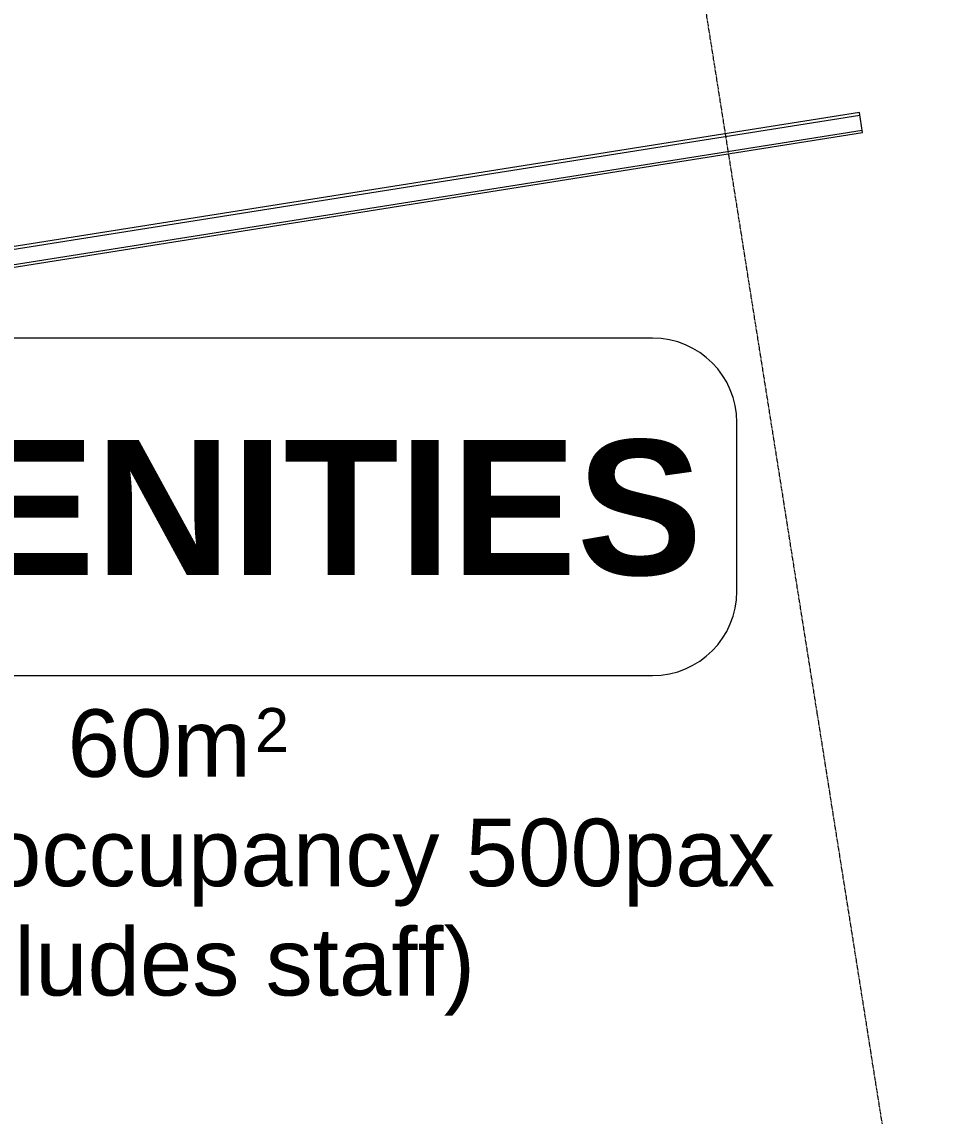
# Model space of a CAD drawing. Header units: millimetres. Extents: x -2612262 to -2065320, y 3717813 to 4283368.
# Drawn here: x -2318701 to -2313304, y 4027433 to 4033921 of the extents above; entities that cross this region are included whole.
import ezdxf

# ---------------------------------------------------------------- set-up
doc = ezdxf.new("R2010")
doc.units = ezdxf.units.MM
doc.linetypes.add('Aligning Line', pattern=[3.2004, 1.6002, -1.6002])
doc.linetypes.add('Grid Line', pattern=[21, 12, -3, 3, -3])
for name, color, linetype, lineweight in [('A-ANNO-DIMS', 211, 'Continuous', 5), ('A-ANNO-DIMS-200', 211, 'Continuous', 5), ('A-DETL', 90, 'Continuous', 18), ('A-WALL', 113, 'Continuous', 5), ('G-ANNO-REFR', 1, 'Aligning Line', 5), ('G-ANNO-TEXT', 231, 'Continuous', 5), ('S-GRID', 1, 'Continuous', 5)]:
    doc.layers.add(name, color=color, linetype=linetype, lineweight=lineweight)
doc.styles.add('Arial', font='arial.ttf', dxfattribs={"height": 500})
doc.styles.add('Arial_2', font='arial.ttf', dxfattribs={"height": 400})
doc.styles.add('Arial_5', font='arial.ttf', dxfattribs={"height": 259.956356})
doc.styles.add('Arial_B', font='arialbd.ttf', dxfattribs={"height": 800})
doc.dimstyles.new('2_5-Diagonal-_deg_-Decimal_O', dxfattribs={"dimscale": 304.8, "dimtxt": 510.1297, "dimasz": 0.984252, "dimexe": 0.656168, "dimexo": 0.0625, "dimgap": 0.984252, "dimtad": 1, "dimdec": 0, "dimzin": 0, "dimdsep": 46, "dimtxsty": 'Arial', "dimblk1": 'OBLIQUE', "dimblk2": 'OBLIQUE', "dimsah": 1, "dimcen": 0.09, "dimdle": 0.656168, "dimazin": 0, "dimtfac": 1, "dimtdec": 4, "dimtix": 1, "dimtmove": 0, "dimatfit": 3, "dimfxl": 3.28084, "dimfxlon": 1, "dimtvp": 1, "dimtfill": 1, "dimtolj": 1, "dimtzin": 0, "dimlwd": 15, "dimlwe": 15, "dimarcsym": 2})
picture_1 = doc.add_image_def('image1.jpg', size_in_pixel=(6528, 5638))

# ---------------------------------------------------------------- blocks, each defined once
blk = doc.blocks.new('DIMBLOCK1-GA - Part B')
at = {"layer": 'A-ANNO-DIMS-200', "lineweight": 15}
for p, q in [((-2327823, 4050069.3), (-2327873.5, 4050387.9)), ((-2327823, 4050069.3), (-2327698.4, 4050240.9)), ((-2327823, 4050069.3), (-2327947.7, 4049897.6)), ((-2327823, 4050069.3), (-2327823, 4050069.3)), ((-2327823, 4050069.3), (-2327791.7, 4049871.7)), ((-2337983.3, 4048155.4), (-2338052.2, 4048470.6)), ((-2337983.3, 4048155.4), (-2337868.8, 4048334)), ((-2337983.3, 4048155.4), (-2338097.8, 4047976.9)), ((-2337983.3, 4048155.4), (-2337940.6, 4047960.1))]:
    blk.add_line(p, q, dxfattribs=at)
for start, end in [(98.935842, 102.398894), (99.000328, 102.334407)]:
    blk.add_arc((-2300023.8, 3874558.4), 177698.8, start, end, dxfattribs=at)
at = {"layer": 'A-ANNO-DIMS-200', "color": 0, "lineweight": 15, "insert": (-2333894.9, 4049967.9), "char_height": 500, "width": 1958.898, "attachment_point": 1, "rotation": 10.66737, "line_spacing_factor": 0.941778, "style": 'Arial', "bg_fill": 3, "box_fill_scale": 1.25, "bg_fill_color": 256, "bg_fill_true_color": 13158600, "bg_fill_transparency": 0}
blk.add_mtext('3.33°', dxfattribs=at)
blk = doc.blocks.new('_Oblique')
at = {"color": 0, "linetype": 'ByBlock', "lineweight": -2}
blk.add_line((-0.5, -0.5), (0.5, 0.5), dxfattribs=at)
blk = doc.blocks.new('DIMBLOCK2-GA - Part B')
at = {"layer": 'A-ANNO-DIMS-200', "lineweight": 15}
for p, q in [((-2337980.3, 4048141.9), (-2338057.2, 4048493.2)), ((-2337980.3, 4048141.9), (-2337865.8, 4048320.4)), ((-2337980.3, 4048141.9), (-2338094.8, 4047963.3)), ((-2337980.3, 4048141.9), (-2337980.3, 4048141.9)), ((-2337980.3, 4048141.9), (-2337937.6, 4047946.5)), ((-2348008.1, 4045641.5), (-2348105.2, 4045987.8)), ((-2348008.1, 4045641.5), (-2347904.2, 4045826.4)), ((-2348008.1, 4045641.5), (-2348112, 4045456.6)), ((-2348008.1, 4045641.5), (-2347954.1, 4045448.9))]:
    blk.add_line(p, q, dxfattribs=at)
for start, end in [(102.269916, 105.731899), (102.334407, 105.667407)]:
    blk.add_arc((-2300023.8, 3874558.4), 177684.9, start, end, dxfattribs=at)
at = {"layer": 'A-ANNO-DIMS-200', "color": 0, "lineweight": 15, "insert": (-2344034, 4047688.1), "char_height": 500, "width": 1958.898, "attachment_point": 1, "rotation": 14.00091, "line_spacing_factor": 0.941778, "style": 'Arial', "bg_fill": 3, "box_fill_scale": 1.25, "bg_fill_color": 256, "bg_fill_true_color": 13158600, "bg_fill_transparency": 0}
blk.add_mtext('3.33°', dxfattribs=at)

msp = doc.modelspace()

# ---------------------------------------------------------------- linework, layer by layer
at = {"layer": 'A-DETL', "lineweight": 20}
for p, q in [((-2314961.5, 4032045.5), (-2320490.3, 4032045.5)), ((-2314461.5, 4030545.5), (-2314461.5, 4031545.5)), ((-2320490.3, 4030045.5), (-2314961.5, 4030045.5))]:
    msp.add_line(p, q, dxfattribs=at)
for centre, start, end in [((-2314961.5, 4031545.5), 0, 90), ((-2314961.5, 4030545.5), 270, 0)]:
    msp.add_arc(centre, 500, start, end, dxfattribs=at)
at = {"layer": 'A-WALL', "color": 250, "lineweight": 13}
for p, q in [((-2313735.1, 4033382.5), (-2321652.4, 4032128.5)), ((-2313716.3, 4033264), (-2313735.1, 4033382.5)), ((-2321633.6, 4032010), (-2313716.3, 4033264))]:
    msp.add_line(p, q, dxfattribs=at)
at = {"layer": 'A-WALL'}
for p, q in [((-2321650.1, 4032113.7), (-2313732.8, 4033367.7)), ((-2321636, 4032024.8), (-2313718.7, 4033278.8))]:
    msp.add_line(p, q, dxfattribs=at)

# ---------------------------------------------------------------- pictures from other files: only their frames are drawn
at = {"layer": 'G-ANNO-REFR'}
image = msp.add_image(picture_1, insert=(-2382054.9, 4283368.1), size_in_units=(433000, 373966.6), rotation=-122.11743, dxfattribs=at)
image.dxf.flags = 15

# ---------------------------------------------------------------- next in the draw order: dimensions: what is measured, and where the dimension line sits
at = {"layer": 'A-ANNO-DIMS', "lineweight": 15}
dim = msp.add_angular_dim_3p(base=(-2331222, 4049497.1), center=(-2300023.8, 3874558.4), p1=(-2327873.5, 4050387.9), p2=(-2338052.2, 4048470.6), dimstyle='2_5-Diagonal-_deg_-Decimal_O', override={"dimpost": '<>', "dimfxl": 10357.716246}, dxfattribs=at)
dim.commit()
dim.dimension.update_dxf_attribs({"geometry": 'DIMBLOCK1-GA - Part B', "text_midpoint": (-2333019.9, 4049732.1)})

# ---------------------------------------------------------------- next in the draw order: dimensions: what is measured, and where the dimension line sits
dim = msp.add_angular_dim_3p(base=(-2341338.9, 4047373.3), center=(-2300023.8, 3874558.4), p1=(-2338057.2, 4048493.2), p2=(-2348105.2, 4045987.8), dimstyle='2_5-Diagonal-_deg_-Decimal_O', override={"dimpost": '<>', "dimfxl": 10355.71416}, dxfattribs=at)
dim.commit()
dim.dimension.update_dxf_attribs({"geometry": 'DIMBLOCK2-GA - Part B', "text_midpoint": (-2343146.8, 4047503.6)})

# ---------------------------------------------------------------- next in the draw order: linework, layer by layer
at = {"layer": 'S-GRID', "linetype": 'Grid Line'}
msp.add_line((-2308520, 3995317.3), (-2317661.6, 4053032.9), dxfattribs=at)

# ---------------------------------------------------------------- next in the draw order: texts
at = {"layer": 'G-ANNO-TEXT', "color": 7, "lineweight": 13, "insert": (-2320749.9, 4031441.9), "char_height": 800, "width": 7407.592, "attachment_point": 1, "style": 'Arial_B'}
msp.add_mtext('AMENITIES', dxfattribs=at)
at = {"layer": 'G-ANNO-TEXT', "color": 7, "attachment_point": 1}
for s, insert, char_height, width, style in [('60m', (-2318430.2, 4029844.7), 400, 1346.835, 'Arial_2'), ('2', (-2317319, 4029852.7), 260, 256.54, 'Arial_5'), ('Maximum occupancy 500pax  ', (-2321472.9, 4029196.4), 400, 9219.406, 'Arial_2'), ('(includes staff)', (-2319647.3, 4028548.2), 400, 4553.585, 'Arial_2')]:
    msp.add_mtext(s, dxfattribs=dict(at, insert=insert, char_height=char_height, width=width, style=style))

doc.saveas('drawing.dxf')
